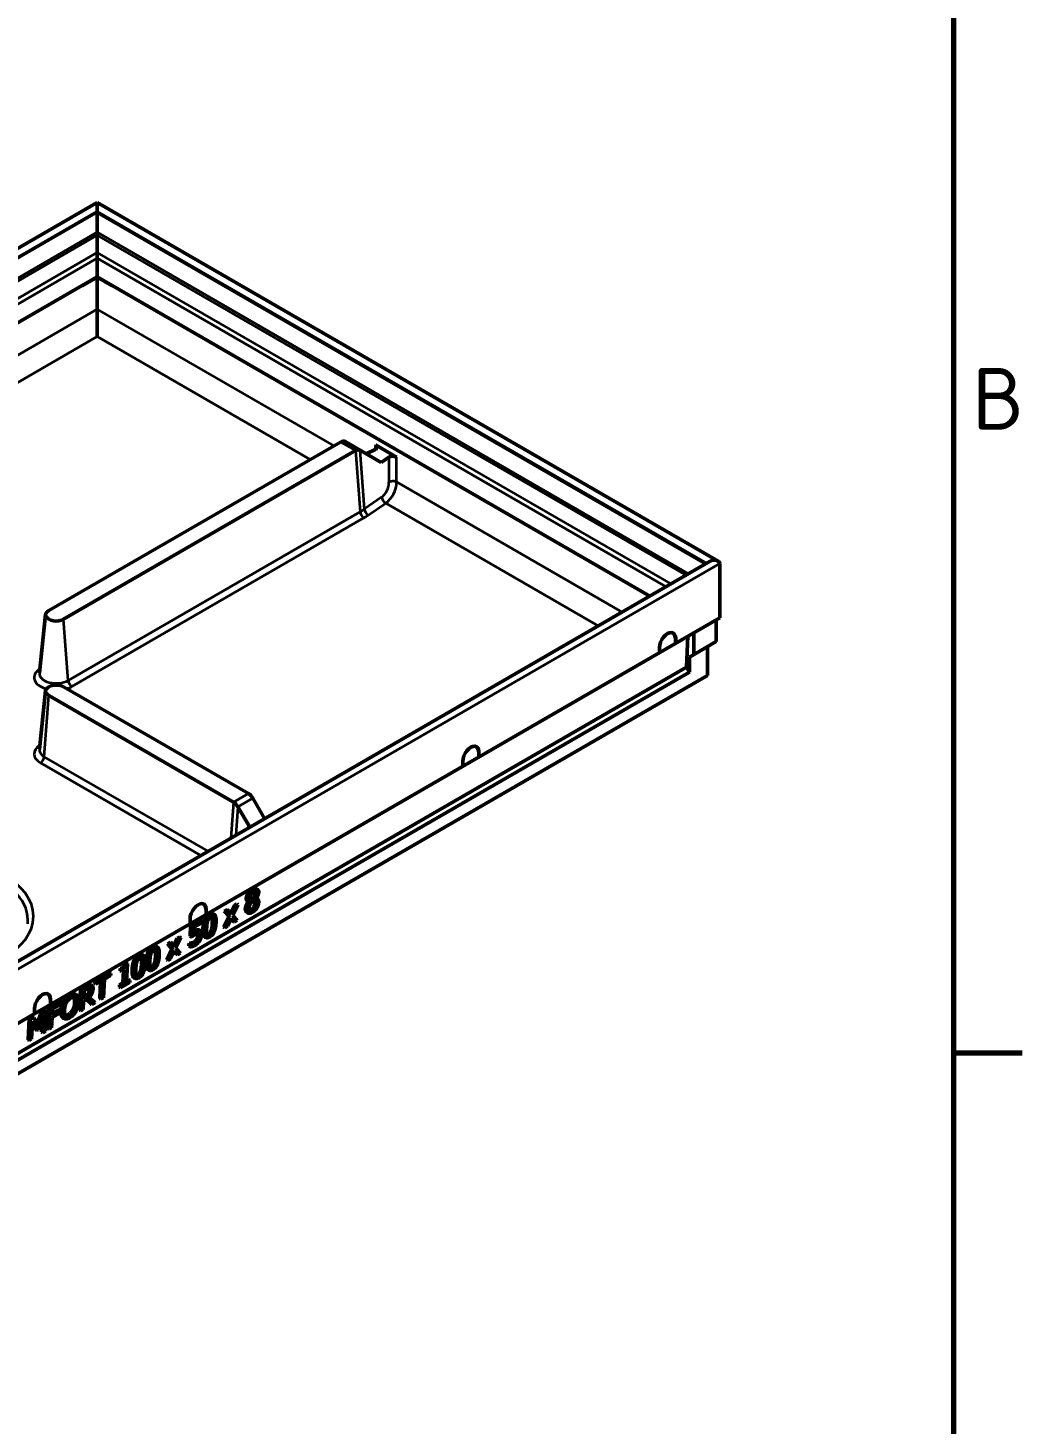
# Model space of a CAD drawing. Header units: millimetres. Extents: x 0 to 3492, y -130 to 1485.
# Drawn here: x 1787.2 to 2069.5, y 265.9 to 662.1 of the extents above; entities that cross this region are included whole.
import ezdxf

# ---------------------------------------------------------------- set-up
doc = ezdxf.new("R2010")
doc.units = ezdxf.units.MM
doc.header["$LTSCALE"] = 5
for name, color, linetype, lineweight in [('Rahmen (ISO)', 7, 'Continuous', 70), ('Sichtbar (ISO)', 7, 'Continuous', 50), ('Sichtbar schmal (ISO)', 7, 'Continuous', 35)]:
    doc.layers.add(name, color=color, linetype=linetype, lineweight=lineweight)
doc.styles.add('Notiztext (DIN)', font='isocpeur.ttf')

# ---------------------------------------------------------------- blocks, each defined once
blk = doc.blocks.new('Ränder Standardrahmen')
at = {"layer": 'Rahmen (ISO)'}
blk.add_line((410, 74.25), (413.9, 74.25), dxfattribs=at)
at = {"layer": 'Rahmen (ISO)', "flags": 128}
blk.add_lwpolyline([(10, 10), (10, 287), (410, 287), (410, 10), (10, 10)], dxfattribs=at)
at = {"layer": 'Rahmen (ISO)', "insert": (411.053, 109.625), "char_height": 3.5, "attachment_point": 7, "style": 'Notiztext (DIN)'}
blk.add_mtext('B', dxfattribs=at)

msp = doc.modelspace()

# ---------------------------------------------------------------- linework, layer by layer
at = {"layer": 'Sichtbar (ISO)'}
for p, q in [((1453.828, 408.699), (1806.916, 612.554)), ((1806.916, 591.455), (1806.916, 612.554)), ((1806.916, 612.554), (1983.227, 510.761)), ((1457.203, 408.05), (1806.916, 609.956)), ((1806.916, 609.956), (1979.852, 510.112)), ((1473.226, 398.799), (1806.916, 591.455)), ((1806.916, 591.363), (1802.668, 588.911)), ((1963.829, 500.861), (1806.916, 591.455)), ((1806.916, 574.526), (1806.916, 591.363)), ((1811.164, 588.911), (1806.916, 591.363)), ((1802.668, 588.911), (1802.662, 588.999)), ((1811.17, 588.999), (1811.164, 588.911)), ((1876.01, 544.594), (1793.127, 496.742)), ((1877.26, 544.718), (1887.526, 538.791)), ((1885.93, 543.747), (1891.867, 540.319)), ((1797.37, 494.292), (1880.253, 542.145)), ((1883.283, 541.241), (1885.833, 542.476)), ((1889.666, 540.264), (1887.526, 538.791)), ((1980.977, 510.761), (1630.139, 308.205)), ((1983.693, 510.112), (1983.693, 494.7)), ((1792.254, 495.624), (1790.475, 479.047)), ((1983.693, 494.7), (1630.139, 290.576)), ((1982.632, 487.964), (1982.632, 494.088)), ((1971.141, 488.888), (1971.141, 488.625)), ((1974.202, 480.725), (1974.608, 489.456)), ((1975.03, 483.576), (1982.632, 487.964)), ((1976.268, 490.414), (1976.268, 484.29)), ((1966.545, 485.971), (1966.545, 486.235)), ((1975.03, 479.289), (1975.03, 483.576)), ((1980.157, 486.535), (1980.157, 478.371)), ((1974.202, 480.725), (1635.266, 285.04)), ((1975.03, 479.289), (1974.202, 480.725)), ((1980.157, 478.371), (1630.139, 276.288)), ((1975.03, 479.289), (1635.266, 283.126)), ((1792.254, 473.987), (1790.475, 457.41)), ((1793.127, 472.655), (1845.605, 442.357)), ((1849.847, 444.807), (1797.37, 475.105)), ((1915.28, 456.637), (1915.28, 456.373)), ((1910.684, 453.72), (1910.684, 453.983)), ((1846.855, 441.038), (1850.194, 435.254)), ((1854.437, 437.703), (1851.097, 443.487)), ((1852.113, 417.801), (1852.466, 417.575)), ((1844.747, 410.963), (1845.744, 413.06)), ((1845.035, 410.602), (1846.097, 412.835)), ((1846.857, 413.274), (1845.384, 410.277)), ((1845.744, 413.06), (1846.504, 413.5)), ((1845.744, 413.06), (1846.097, 412.835)), ((1846.097, 412.835), (1846.857, 413.274)), ((1846.504, 413.5), (1846.857, 413.274)), ((1849.479, 414.368), (1849.832, 414.143)), ((1850.225, 414.019), (1850.27, 413.991)), ((1850.27, 413.991), (1850.271, 414.015)), ((1851.125, 415.101), (1851.478, 414.876)), ((1851.885, 414.914), (1851.884, 414.89)), ((1852.12, 414.999), (1852.473, 414.774)), ((1833.256, 409.017), (1833.256, 409.28)), ((1833.423, 407.393), (1836.332, 409.073)), ((1833.776, 407.168), (1836.685, 408.848)), ((1836.653, 408.148), (1834.427, 406.863)), ((1836.332, 409.073), (1836.685, 408.848)), ((1836.685, 408.848), (1836.653, 408.148)), ((1837.852, 411.934), (1837.852, 411.67)), ((1839.8, 410.734), (1840.153, 410.508)), ((1842.755, 406.986), (1844.238, 409.998)), ((1842.976, 411.462), (1843.797, 411.936)), ((1842.976, 411.462), (1843.329, 411.237)), ((1844.238, 409.998), (1842.976, 411.462)), ((1843.108, 406.761), (1844.591, 409.773)), ((1843.329, 411.237), (1844.15, 411.711)), ((1844.591, 409.773), (1843.329, 411.237)), ((1843.797, 411.936), (1844.15, 411.711)), ((1844.94, 409.453), (1843.869, 407.2)), ((1844.15, 411.711), (1845.035, 410.602)), ((1844.238, 409.998), (1844.591, 409.773)), ((1845.475, 408.557), (1844.874, 409.315)), ((1845.828, 408.332), (1844.94, 409.453)), ((1845.384, 410.277), (1846.649, 408.806)), ((1845.475, 408.557), (1845.828, 408.332)), ((1846.649, 408.806), (1845.828, 408.332)), ((1849.3, 411.182), (1849.653, 410.957)), ((1829.619, 403.751), (1830.38, 404.19)), ((1830.38, 404.19), (1830.733, 403.965)), ((1833.28, 404.324), (1833.423, 407.393)), ((1833.28, 404.324), (1833.633, 404.099)), ((1833.423, 407.393), (1833.776, 407.168)), ((1833.633, 404.099), (1833.776, 407.168)), ((1834.427, 406.863), (1834.353, 405.275)), ((1835.851, 406.081), (1836.204, 405.856)), ((1837.383, 404.223), (1837.736, 403.998)), ((1842.755, 406.986), (1843.108, 406.761)), ((1843.869, 407.2), (1843.108, 406.761)), ((1823.675, 401.424), (1824.028, 401.199)), ((1826.63, 397.677), (1828.113, 400.688)), ((1826.851, 402.153), (1827.672, 402.627)), ((1826.851, 402.153), (1827.204, 401.928)), ((1828.113, 400.688), (1826.851, 402.153)), ((1826.983, 397.451), (1828.466, 400.463)), ((1827.204, 401.928), (1828.025, 402.402)), ((1828.466, 400.463), (1827.204, 401.928)), ((1827.672, 402.627), (1828.025, 402.402)), ((1828.025, 402.402), (1828.91, 401.292)), ((1828.113, 400.688), (1828.466, 400.463)), ((1828.622, 401.654), (1829.619, 403.751)), ((1828.91, 401.292), (1829.972, 403.526)), ((1830.733, 403.965), (1829.259, 400.968)), ((1829.259, 400.968), (1830.524, 399.496)), ((1829.619, 403.751), (1829.972, 403.526)), ((1829.972, 403.526), (1830.733, 403.965)), ((1832.936, 401.524), (1832.975, 402.369)), ((1832.936, 401.524), (1833.289, 401.299)), ((1832.975, 402.369), (1833.027, 402.398)), ((1832.975, 402.369), (1833.328, 402.143)), ((1833.027, 402.398), (1833.38, 402.173)), ((1833.289, 401.299), (1833.328, 402.143)), ((1833.328, 402.143), (1833.38, 402.173)), ((1833.584, 402.41), (1833.937, 402.185)), ((1835.135, 403.489), (1835.488, 403.264)), ((1814.557, 396.52), (1815.107, 396.838)), ((1814.557, 396.52), (1814.91, 396.295)), ((1814.91, 396.295), (1815.46, 396.612)), ((1815.107, 396.838), (1815.46, 396.612)), ((1815.46, 396.612), (1815.21, 391.246)), ((1819.695, 399.126), (1820.049, 398.901)), ((1826.63, 397.677), (1826.983, 397.451)), ((1827.744, 397.891), (1826.983, 397.451)), ((1828.815, 400.143), (1827.744, 397.891)), ((1829.35, 399.247), (1828.749, 400.006)), ((1829.704, 399.022), (1828.815, 400.143)), ((1829.35, 399.247), (1829.704, 399.022)), ((1830.524, 399.496), (1829.704, 399.022)), ((1806.116, 391.627), (1810.379, 394.089)), ((1806.469, 391.402), (1810.732, 393.864)), ((1810.699, 393.159), (1808.92, 392.132)), ((1810.379, 394.089), (1810.732, 393.864)), ((1810.732, 393.864), (1810.699, 393.159)), ((1813.397, 394.512), (1813.422, 395.057)), ((1813.397, 394.512), (1813.75, 394.287)), ((1813.422, 395.057), (1813.776, 394.832)), ((1814.713, 394.842), (1813.75, 394.287)), ((1813.75, 394.287), (1813.776, 394.832)), ((1814.174, 391.077), (1814.339, 394.627)), ((1814.527, 390.851), (1814.713, 394.842)), ((1817.278, 392.616), (1817.631, 392.391)), ((1821.258, 394.913), (1821.611, 394.688)), ((1801.854, 383.372), (1802.132, 389.327)), ((1802.132, 389.327), (1803.498, 390.116)), ((1802.132, 389.327), (1802.485, 389.102)), ((1802.207, 383.147), (1802.485, 389.102)), ((1802.485, 389.102), (1803.851, 389.891)), ((1803.053, 386.585), (1803.158, 388.824)), ((1803.158, 388.824), (1803.858, 389.228)), ((1805.073, 390.494), (1805.426, 390.269)), ((1806.083, 390.923), (1806.116, 391.627)), ((1806.083, 390.923), (1806.436, 390.698)), ((1806.116, 391.627), (1806.469, 391.402)), ((1808.215, 391.725), (1806.436, 390.698)), ((1806.436, 390.698), (1806.469, 391.402)), ((1807.617, 386.7), (1807.841, 391.509)), ((1807.97, 386.474), (1808.215, 391.725)), ((1808.92, 392.132), (1808.675, 386.881)), ((1813.183, 389.913), (1813.211, 390.521)), ((1813.183, 389.913), (1813.536, 389.688)), ((1813.211, 390.521), (1814.174, 391.077)), ((1813.211, 390.521), (1813.564, 390.296)), ((1816.123, 391.181), (1813.536, 389.688)), ((1813.536, 389.688), (1813.564, 390.296)), ((1813.564, 390.296), (1814.527, 390.851)), ((1814.174, 391.077), (1814.527, 390.851)), ((1815.21, 391.246), (1816.151, 391.789)), ((1815.231, 391.687), (1815.798, 392.015)), ((1815.798, 392.015), (1816.151, 391.789)), ((1816.151, 391.789), (1816.123, 391.181)), ((1793.167, 384.151), (1796.338, 385.983)), ((1793.52, 383.926), (1796.691, 385.757)), ((1793.658, 386.418), (1793.658, 386.155)), ((1796.659, 385.053), (1794.192, 383.629)), ((1796.338, 385.983), (1796.691, 385.757)), ((1796.691, 385.757), (1796.659, 385.053)), ((1797.274, 385.86), (1797.627, 385.635)), ((1800.644, 387.865), (1800.997, 387.64)), ((1803.022, 385.923), (1802.912, 383.554)), ((1803.83, 386.39), (1803.022, 385.923)), ((1803.672, 386.942), (1803.053, 386.585)), ((1803.074, 387.025), (1803.319, 387.167)), ((1805.043, 385.213), (1803.769, 386.354)), ((1805.396, 384.988), (1803.83, 386.39)), ((1804.292, 388.029), (1804.645, 387.804)), ((1804.546, 387.019), (1806.311, 385.517)), ((1805.043, 385.213), (1805.396, 384.988)), ((1806.311, 385.517), (1805.396, 384.988)), ((1807.617, 386.7), (1807.97, 386.474)), ((1808.675, 386.881), (1807.97, 386.474)), ((1787.268, 374.951), (1787.545, 380.906)), ((1787.545, 380.906), (1788.508, 381.462)), ((1787.545, 380.906), (1787.899, 380.681)), ((1787.621, 374.726), (1787.899, 380.681)), ((1787.899, 380.681), (1788.861, 381.237)), ((1788.508, 381.462), (1788.861, 381.237)), ((1788.861, 381.237), (1790.03, 378.685)), ((1789.061, 383.501), (1789.061, 383.764)), ((1789.786, 379.218), (1791.112, 382.965)), ((1790.03, 378.685), (1791.466, 382.74)), ((1791.702, 382.074), (1790.156, 377.786)), ((1791.11, 377.169), (1791.285, 380.916)), ((1791.112, 382.965), (1792.092, 383.531)), ((1791.112, 382.965), (1791.466, 382.74)), ((1791.463, 376.944), (1791.702, 382.074)), ((1791.466, 382.74), (1792.445, 383.306)), ((1792.092, 383.531), (1792.445, 383.306)), ((1792.445, 383.306), (1792.168, 377.351)), ((1792.889, 378.196), (1793.167, 384.151)), ((1793.167, 384.151), (1793.52, 383.926)), ((1793.242, 377.971), (1793.52, 383.926)), ((1794.081, 381.245), (1793.947, 378.378)), ((1796.444, 382.609), (1794.081, 381.245)), ((1794.192, 383.629), (1794.114, 381.949)), ((1794.114, 381.949), (1796.477, 383.314)), ((1794.134, 382.39), (1796.124, 383.539)), ((1796.124, 383.539), (1796.477, 383.314)), ((1796.477, 383.314), (1796.444, 382.609)), ((1797.11, 381.231), (1797.463, 381.006)), ((1801.854, 383.372), (1802.207, 383.147)), ((1802.912, 383.554), (1802.207, 383.147)), ((1788.518, 380.235), (1788.278, 375.105)), ((1789.373, 377.763), (1788.494, 379.725)), ((1789.726, 377.538), (1788.518, 380.235)), ((1789.373, 377.763), (1789.726, 377.538)), ((1790.156, 377.786), (1789.726, 377.538)), ((1791.11, 377.169), (1791.463, 376.944)), ((1792.168, 377.351), (1791.463, 376.944)), ((1792.889, 378.196), (1793.242, 377.971)), ((1793.947, 378.378), (1793.242, 377.971)), ((1787.268, 374.951), (1787.621, 374.726)), ((1788.278, 375.105), (1787.621, 374.726))]:
    msp.add_line(p, q, dxfattribs=at)
for centre, major_axis, ratio, start_param, end_param in [((1876.01, 542.553), (1.25, 2.165), 0.5773503, 0, 0.7853982), ((1884.856, 543.137), (1.512, -0.001), 0.5726035, 5.4153306, 7.0651378), ((1880.253, 540.104), (1.25, 2.165), 0.5773503, 0, 0.7853982), ((1890.811, 539.699), (-1.5, 0.001), 0.5821358, 3.9318231, 5.5816304), ((1982.102, 510.112), (1.591, 0), 0.5773503, 0, 2.3561945), ((1982.102, 510.112), (-1.591, 0), 0.5773503, 3.1415927, 5.4977871), ((1795.249, 495.517), (-3, 0), 0.5773503, 5.4977871, 8.6393798), ((1968.843, 487.562), (1.619, 2.825), 0.5773419, 5.4939746, 8.6355673), ((1971.053, 488.574), (-0.004, -1.172), 0.0753352, 0.0437991, 1.6145954), ((1966.634, 486.022), (-0.004, -1.172), 0.0753352, 4.756188, 6.3269844), ((1795.249, 473.88), (-3, 0), 0.5773503, 3.9269908, 7.0685835), ((1912.982, 455.31), (1.619, 2.825), 0.5773419, 5.4939746, 8.6355673), ((1915.192, 456.322), (-0.004, -1.172), 0.0753352, 0.0437991, 1.6145954), ((1910.772, 453.771), (-0.004, -1.172), 0.0753352, 4.756188, 6.3269844), ((1849.847, 442.765), (-1.25, 2.165), 0.5773503, 4.712389, 5.4977871), ((1845.605, 440.316), (1.25, -2.165), 0.5773503, 1.5707963, 2.3561945), ((1835.554, 410.607), (1.619, 2.825), 0.5773419, 5.4939746, 8.6355673), ((1833.344, 409.068), (-0.004, -1.172), 0.0753352, 4.756188, 6.3269844), ((1837.763, 411.619), (-0.004, -1.172), 0.0753352, 0.0437991, 1.6145954), ((1791.359, 385.091), (1.619, 2.825), 0.5773419, 5.4939746, 8.6355673), ((1793.569, 386.104), (-0.004, -1.172), 0.0753352, 0.0437991, 1.6145954), ((1789.15, 383.552), (-0.004, -1.172), 0.0753352, 4.756188, 6.3269844)]:
    msp.add_ellipse(centre, major_axis=major_axis, ratio=ratio, start_param=start_param, end_param=end_param, dxfattribs=at)
for points in [[(1849.21, 415.113), (1849.241, 415.784), (1850.186, 417.203), (1850.882, 417.605)], [(1849.563, 414.888), (1849.594, 415.559), (1850.539, 416.978), (1851.235, 417.38)], [(1850.281, 415.392), (1850.3, 415.802), (1850.816, 416.565), (1851.203, 416.788)], [(1851.125, 415.101), (1851.447, 415.545), (1851.692, 416.236), (1851.709, 416.598)], [(1851.203, 416.788), (1851.629, 417.034), (1852.081, 416.774), (1852.062, 416.373)], [(1851.235, 417.38), (1851.957, 417.796), (1852.79, 417.451), (1852.759, 416.785)], [(1852.062, 416.373), (1852.045, 416.011), (1851.8, 415.32), (1851.478, 414.876)], [(1851.709, 416.598), (1851.719, 416.812), (1851.659, 416.949)], [(1852.759, 416.785), (1852.74, 416.384), (1852.287, 415.362), (1851.885, 414.914)], [(1849.3, 411.938), (1849.323, 412.42), (1849.82, 413.496), (1850.27, 413.991)], [(1850.271, 414.015), (1849.892, 414.045), (1849.542, 414.435), (1849.563, 414.888)], [(1850.981, 411.753), (1850.543, 411.5), (1849.995, 411.869), (1850.021, 412.41)], [(1850.021, 412.41), (1850.04, 412.82), (1850.384, 413.648), (1850.686, 414.034)], [(1850.747, 414.816), (1850.502, 414.834), (1850.267, 415.097), (1850.281, 415.392)], [(1850.331, 415.048), (1850.361, 415.043), (1850.394, 415.041)], [(1850.394, 415.041), (1850.499, 415.036), (1850.943, 415.062), (1851.125, 415.101)], [(1850.628, 411.978), (1851.075, 412.236), (1851.645, 413.152), (1851.669, 413.673)], [(1850.686, 414.034), (1850.934, 414.064), (1851.33, 414.119), (1851.446, 414.111)], [(1851.478, 414.876), (1851.296, 414.837), (1850.852, 414.81), (1850.747, 414.816)], [(1852.756, 413.947), (1852.721, 413.184), (1851.684, 411.581), (1850.945, 411.154)], [(1852.022, 413.448), (1851.998, 412.927), (1851.428, 412.011), (1850.981, 411.753)], [(1851.446, 414.111), (1851.801, 414.1), (1852.039, 413.815), (1852.022, 413.448)], [(1851.669, 413.673), (1851.682, 413.947), (1851.619, 414.096)], [(1851.884, 414.89), (1852.337, 414.917), (1852.782, 414.497), (1852.756, 413.947)], [(1852.007, 415.056), (1852.068, 415.032), (1852.12, 414.999)], [(1836.898, 406.498), (1836.973, 408.109), (1837.872, 410.08), (1838.74, 410.581)], [(1837.251, 406.272), (1837.326, 407.884), (1838.225, 409.854), (1839.093, 410.356)], [(1837.973, 406.689), (1838, 407.273), (1838.121, 408.244), (1838.243, 408.611)], [(1838.243, 408.611), (1838.369, 408.989), (1838.766, 409.523), (1839.063, 409.694)], [(1838.74, 410.581), (1839.422, 410.974), (1839.8, 410.734)], [(1840.642, 408.235), (1840.568, 406.633), (1839.668, 404.653), (1838.804, 404.154)], [(1839.063, 409.694), (1839.359, 409.866), (1839.718, 409.768), (1839.812, 409.526)], [(1839.093, 410.356), (1839.966, 410.859), (1840.715, 409.789), (1840.642, 408.235)], [(1839.459, 409.751), (1839.443, 409.792), (1839.425, 409.827)], [(1839.567, 408.043), (1839.596, 408.656), (1839.552, 409.509), (1839.459, 409.751)], [(1839.812, 409.526), (1839.905, 409.284), (1839.949, 408.431), (1839.92, 407.818)], [(1849.697, 410.931), (1849.484, 411.044), (1849.283, 411.566), (1849.3, 411.938)], [(1850.945, 411.154), (1850.549, 410.926), (1849.913, 410.817), (1849.697, 410.931)], [(1850.128, 411.834), (1850.343, 411.813), (1850.628, 411.978)], [(1834.688, 404.849), (1834.396, 404.68), (1833.811, 404.244), (1833.633, 404.099)], [(1834.353, 405.275), (1834.482, 405.369), (1834.732, 405.527), (1834.836, 405.587)], [(1834.375, 405.748), (1834.431, 405.782), (1834.482, 405.812)], [(1834.482, 405.812), (1834.891, 406.048), (1835.447, 406.223), (1835.694, 406.15)], [(1835.544, 405.075), (1835.4, 405.138), (1834.959, 405.005), (1834.688, 404.849)], [(1834.836, 405.587), (1835.244, 405.823), (1835.8, 405.998), (1836.047, 405.925)], [(1835.135, 403.489), (1835.277, 403.744), (1835.436, 404.297), (1835.451, 404.615)], [(1835.488, 403.264), (1835.63, 403.519), (1835.79, 404.071), (1835.804, 404.39)], [(1835.804, 404.39), (1835.819, 404.708), (1835.683, 405.024), (1835.544, 405.075)], [(1835.694, 406.15), (1835.78, 406.126), (1835.851, 406.081)], [(1836.526, 404.802), (1836.506, 404.372), (1836.227, 403.497), (1835.991, 403.098)], [(1836.047, 405.925), (1836.299, 405.854), (1836.551, 405.342), (1836.526, 404.802)], [(1838.804, 404.154), (1837.928, 403.648), (1837.178, 404.704), (1837.251, 406.272)], [(1838.07, 404.998), (1837.974, 405.262), (1837.944, 406.062), (1837.973, 406.689)], [(1838.835, 404.815), (1838.526, 404.637), (1838.159, 404.749), (1838.07, 404.998)], [(1838.11, 404.906), (1838.265, 404.915), (1838.482, 405.041)], [(1838.482, 405.041), (1838.774, 405.209), (1839.172, 405.744), (1839.294, 406.12)], [(1839.647, 405.894), (1839.525, 405.519), (1839.127, 404.984), (1838.835, 404.815)], [(1839.294, 406.12), (1839.41, 406.474), (1839.539, 407.43), (1839.567, 408.043)], [(1839.92, 407.818), (1839.892, 407.205), (1839.764, 406.248), (1839.647, 405.894)], [(1820.773, 397.188), (1820.849, 398.8), (1821.747, 400.77), (1822.616, 401.271)], [(1821.126, 396.963), (1821.202, 398.575), (1822.101, 400.545), (1822.969, 401.046)], [(1822.118, 399.301), (1822.244, 399.679), (1822.641, 400.214), (1822.938, 400.385)], [(1822.616, 401.271), (1823.297, 401.665), (1823.675, 401.424)], [(1822.938, 400.385), (1823.234, 400.556), (1823.594, 400.458), (1823.687, 400.216)], [(1822.969, 401.046), (1823.841, 401.55), (1824.59, 400.479), (1824.518, 398.925)], [(1823.334, 400.441), (1823.318, 400.482), (1823.3, 400.517)], [(1823.442, 398.734), (1823.471, 399.347), (1823.427, 400.199), (1823.334, 400.441)], [(1823.687, 400.216), (1823.78, 399.974), (1823.824, 399.121), (1823.796, 398.508)], [(1833.027, 402.398), (1833.105, 402.378), (1833.402, 402.38), (1833.584, 402.41)], [(1834.661, 401.762), (1834.283, 401.544), (1833.553, 401.306), (1833.289, 401.299)], [(1833.38, 402.173), (1833.459, 402.153), (1833.756, 402.155), (1833.937, 402.185)], [(1833.584, 402.41), (1833.79, 402.449), (1834.134, 402.559), (1834.353, 402.685)], [(1833.937, 402.185), (1834.144, 402.224), (1834.487, 402.333), (1834.707, 402.46)], [(1834.353, 402.685), (1834.568, 402.809), (1834.98, 403.216), (1835.135, 403.489)], [(1835.991, 403.098), (1835.755, 402.699), (1835.074, 402.001), (1834.661, 401.762)], [(1834.707, 402.46), (1834.921, 402.584), (1835.333, 402.991), (1835.488, 403.264)], [(1813.422, 395.057), (1813.968, 395.372), (1814.5, 396.017), (1814.557, 396.52)], [(1813.776, 394.832), (1814.321, 395.147), (1814.853, 395.792), (1814.91, 396.295)], [(1816.794, 394.89), (1816.869, 396.502), (1817.768, 398.472), (1818.636, 398.973)], [(1817.147, 394.665), (1817.222, 396.277), (1818.121, 398.247), (1818.989, 398.748)], [(1817.869, 395.082), (1817.896, 395.666), (1818.017, 396.637), (1818.138, 397.003)], [(1818.138, 397.003), (1818.265, 397.381), (1818.662, 397.916), (1818.958, 398.087)], [(1818.636, 398.973), (1819.318, 399.367), (1819.695, 399.126)], [(1820.538, 396.628), (1820.463, 395.026), (1819.564, 393.046), (1818.7, 392.547)], [(1818.958, 398.087), (1819.255, 398.258), (1819.614, 398.161), (1819.707, 397.919)], [(1818.989, 398.748), (1819.861, 399.252), (1820.61, 398.182), (1820.538, 396.628)], [(1819.189, 394.512), (1819.306, 394.866), (1819.434, 395.823), (1819.463, 396.436)], [(1819.354, 398.144), (1819.339, 398.184), (1819.321, 398.219)], [(1819.463, 396.436), (1819.491, 397.049), (1819.448, 397.902), (1819.354, 398.144)], [(1819.707, 397.919), (1819.801, 397.677), (1819.844, 396.824), (1819.816, 396.211)], [(1822.68, 394.845), (1821.803, 394.339), (1821.053, 395.394), (1821.126, 396.963)], [(1821.945, 395.689), (1821.849, 395.952), (1821.819, 396.752), (1821.848, 397.38)], [(1821.848, 397.38), (1821.876, 397.964), (1821.996, 398.935), (1822.118, 399.301)], [(1822.357, 395.731), (1822.65, 395.9), (1823.047, 396.434), (1823.169, 396.81)], [(1824.518, 398.925), (1824.443, 397.323), (1823.543, 395.343), (1822.68, 394.845)], [(1823.522, 396.585), (1823.4, 396.209), (1823.003, 395.675), (1822.71, 395.506)], [(1823.169, 396.81), (1823.286, 397.164), (1823.414, 398.121), (1823.442, 398.734)], [(1823.796, 398.508), (1823.767, 397.896), (1823.639, 396.939), (1823.522, 396.585)], [(1818.7, 392.547), (1817.823, 392.041), (1817.074, 393.097), (1817.147, 394.665)], [(1817.966, 393.391), (1817.869, 393.655), (1817.84, 394.455), (1817.869, 395.082)], [(1818.731, 393.208), (1818.421, 393.03), (1818.054, 393.142), (1817.966, 393.391)], [(1818.005, 393.298), (1818.161, 393.308), (1818.378, 393.433)], [(1818.378, 393.433), (1818.67, 393.602), (1819.067, 394.137), (1819.189, 394.512)], [(1819.542, 394.287), (1819.42, 393.911), (1819.023, 393.377), (1818.731, 393.208)], [(1819.816, 396.211), (1819.787, 395.598), (1819.659, 394.641), (1819.542, 394.287)], [(1822.71, 395.506), (1822.401, 395.327), (1822.034, 395.439), (1821.945, 395.689)], [(1821.985, 395.596), (1822.14, 395.606), (1822.357, 395.731)], [(1803.498, 390.116), (1803.954, 390.379), (1804.563, 390.623), (1804.833, 390.582)], [(1803.851, 389.891), (1804.307, 390.154), (1804.916, 390.398), (1805.186, 390.357)], [(1803.858, 389.228), (1804.15, 389.397), (1804.546, 389.536), (1804.691, 389.512)], [(1804.292, 388.029), (1804.454, 388.283), (1804.622, 388.83), (1804.636, 389.139)], [(1805.727, 389.401), (1805.697, 388.749), (1805.063, 387.524), (1804.546, 387.019)], [(1804.636, 389.139), (1804.647, 389.371), (1804.591, 389.518)], [(1804.989, 388.914), (1804.975, 388.605), (1804.807, 388.057), (1804.645, 387.804)], [(1804.691, 389.512), (1804.857, 389.481), (1805.001, 389.175), (1804.989, 388.914)], [(1804.833, 390.582), (1804.969, 390.561), (1805.073, 390.494)], [(1805.186, 390.357), (1805.456, 390.315), (1805.749, 389.869), (1805.727, 389.401)], [(1796.531, 383.196), (1796.565, 383.944), (1796.949, 385.274), (1797.274, 385.86)], [(1796.884, 382.971), (1796.918, 383.719), (1797.303, 385.049), (1797.627, 385.635)], [(1797.274, 385.86), (1797.602, 386.435), (1798.485, 387.344), (1799.017, 387.651)], [(1797.619, 383.395), (1797.646, 383.974), (1797.912, 385.02), (1798.136, 385.446)], [(1797.627, 385.635), (1797.955, 386.21), (1798.838, 387.119), (1799.37, 387.426)], [(1798.136, 385.446), (1798.371, 385.891), (1798.96, 386.523), (1799.343, 386.743)], [(1798.764, 382.133), (1799.499, 382.557), (1800.43, 384.306), (1800.484, 385.479)], [(1800.837, 385.254), (1800.783, 384.081), (1799.852, 382.332), (1799.117, 381.908)], [(1799.343, 386.743), (1799.712, 386.957), (1800.291, 386.99), (1800.487, 386.803)], [(1799.37, 387.426), (1799.912, 387.739), (1800.76, 387.815), (1801.043, 387.608)], [(1800.487, 386.803), (1800.68, 386.623), (1800.865, 385.842), (1800.837, 385.254)], [(1801.572, 385.678), (1801.539, 384.954), (1801.157, 383.593), (1800.829, 383.018)], [(1801.043, 387.608), (1801.326, 387.386), (1801.607, 386.421), (1801.572, 385.678)], [(1803.319, 387.167), (1803.624, 387.343), (1804.115, 387.744), (1804.292, 388.029)], [(1804.645, 387.804), (1804.468, 387.519), (1803.977, 387.118), (1803.672, 386.942)], [(1797.055, 381.269), (1796.769, 381.488), (1796.496, 382.463), (1796.531, 383.196)], [(1797.409, 381.043), (1797.122, 381.263), (1796.849, 382.237), (1796.884, 382.971)], [(1797.11, 381.231), (1797.082, 381.249), (1797.055, 381.269)], [(1799.081, 381.22), (1798.544, 380.91), (1797.704, 380.824), (1797.409, 381.043)], [(1799.117, 381.908), (1798.383, 381.484), (1797.564, 382.223), (1797.619, 383.395)], [(1797.903, 381.926), (1798.256, 381.84), (1798.764, 382.133)], [(1800.829, 383.018), (1800.484, 382.415), (1799.601, 381.52), (1799.081, 381.22)]]:
    msp.add_open_spline(points, degree=2, dxfattribs=at)
for points, knots in [([(1850.882, 417.605), (1851.604, 418.022), (1852.07, 417.828), (1852.113, 417.801)], [0, 0, 0, 1, 1.1191845, 1.1191845, 1.1191845]), ([(1849.3, 411.182), (1849.121, 411.296), (1848.93, 411.791), (1848.947, 412.163)], [0.1050321, 0.1050321, 0.1050321, 1, 2, 2, 2]), ([(1848.947, 412.163), (1848.97, 412.645), (1849.447, 413.678), (1849.845, 414.135)], [0, 0, 0, 1, 1.9183285, 1.9183285, 1.9183285]), ([(1849.479, 414.368), (1849.413, 414.41), (1849.189, 414.66), (1849.21, 415.113)], [0.7178649, 0.7178649, 0.7178649, 1, 2, 2, 2]), ([(1835.451, 404.615), (1835.466, 404.934), (1835.395, 405.099), (1835.392, 405.106)], [0, 0, 0, 1, 1.0451664, 1.0451664, 1.0451664]), ([(1837.383, 404.223), (1837.28, 404.289), (1836.825, 404.929), (1836.898, 406.498)], [0.7866919, 0.7866919, 0.7866919, 1, 2, 2, 2]), ([(1821.258, 394.913), (1821.155, 394.979), (1820.7, 395.62), (1820.773, 397.188)], [0.7866919, 0.7866919, 0.7866919, 1, 2, 2, 2]), ([(1817.278, 392.616), (1817.175, 392.681), (1816.721, 393.322), (1816.794, 394.89)], [0.7866919, 0.7866919, 0.7866919, 1, 2, 2, 2]), ([(1799.017, 387.651), (1799.559, 387.964), (1800.373, 388.037), (1800.644, 387.865)], [0, 0, 0, 1, 1.919615, 1.919615, 1.919615]), ([(1800.484, 385.479), (1800.512, 386.068), (1800.343, 386.78), (1800.198, 386.959)], [0, 0, 0, 1, 1.8258037, 1.8258037, 1.8258037])]:
    msp.add_open_spline(points, degree=2, knots=knots, dxfattribs=at)
at = {"layer": 'Sichtbar schmal (ISO)'}
for p, q in [((1457.21, 408.046), (1806.916, 609.949)), ((1979.566, 509.947), (1806.916, 609.626)), ((1806.916, 604.111), (1462.266, 405.127)), ((1462.973, 404.719), (1806.916, 603.294)), ((1974.789, 507.189), (1806.916, 604.111)), ((1974.082, 506.781), (1806.916, 603.294)), ((1467.215, 402.269), (1806.916, 598.396)), ((1969.84, 504.331), (1806.916, 598.396)), ((1468.63, 401.453), (1806.916, 596.763)), ((1968.425, 503.515), (1806.916, 596.763)), ((1806.916, 582.319), (1709.292, 525.956)), ((1874.134, 543.511), (1806.916, 582.319)), ((1716.042, 522.059), (1806.916, 574.526)), ((1806.916, 574.526), (1867.384, 539.614)), ((1876.01, 544.594), (1880.253, 542.145)), ((1885.93, 543.747), (1885.719, 542.421)), ((1880.253, 542.145), (1881.514, 524.776)), ((1881.503, 542.269), (1882.719, 525.524)), ((1889.666, 540.264), (1889.709, 533.193)), ((1891.91, 533.248), (1891.867, 540.319)), ((1955.917, 496.293), (1891.91, 533.248)), ((1887.657, 528.922), (1882.719, 525.524)), ((1883.863, 523.851), (1888.801, 527.249)), ((1888.801, 527.249), (1949.168, 492.396)), ((1881.514, 524.776), (1798.631, 476.923)), ((1799.687, 475.195), (1882.57, 523.048)), ((1983.693, 510.112), (1630.139, 305.988)), ((1798.631, 476.923), (1797.37, 494.292)), ((1970.945, 488.889), (1971.053, 487.403)), ((1971.141, 488.625), (1971.122, 488.898)), ((1971.122, 488.898), (1971.141, 488.888)), ((1966.634, 484.851), (1966.545, 486.069)), ((1791.866, 455.286), (1793.127, 472.655)), ((1915.084, 456.637), (1915.192, 455.151)), ((1915.28, 456.373), (1915.26, 456.646)), ((1915.26, 456.646), (1915.28, 456.637)), ((1790.81, 453.558), (1836.354, 427.263)), ((1838.379, 428.432), (1791.866, 455.286)), ((1910.772, 452.6), (1910.684, 453.817)), ((1849.847, 444.807), (1845.605, 442.357)), ((1845.605, 442.357), (1844.866, 432.178)), ((1846.855, 441.038), (1846.271, 432.989)), ((1851.097, 443.487), (1846.855, 441.038)), ((1850.882, 417.605), (1851.235, 417.38)), ((1851.709, 416.598), (1852.062, 416.373)), ((1848.947, 412.163), (1849.3, 411.938)), ((1849.21, 415.113), (1849.563, 414.888)), ((1850.394, 415.041), (1850.747, 414.816)), ((1851.669, 413.673), (1852.022, 413.448)), ((1833.344, 407.897), (1833.256, 409.114)), ((1837.656, 411.934), (1837.763, 410.448)), ((1837.852, 411.67), (1837.832, 411.943)), ((1837.832, 411.943), (1837.852, 411.934)), ((1838.74, 410.581), (1839.093, 410.356)), ((1839.459, 409.751), (1839.812, 409.526)), ((1850.628, 411.978), (1850.981, 411.753)), ((1834.482, 405.812), (1834.836, 405.587)), ((1835.451, 404.615), (1835.804, 404.39)), ((1835.694, 406.15), (1836.047, 405.925)), ((1836.898, 406.498), (1837.251, 406.272)), ((1838.482, 405.041), (1838.835, 404.815)), ((1839.294, 406.12), (1839.647, 405.894)), ((1839.567, 408.043), (1839.92, 407.818)), ((1822.616, 401.271), (1822.969, 401.046)), ((1823.334, 400.441), (1823.687, 400.216)), ((1834.353, 402.685), (1834.707, 402.46)), ((1818.636, 398.973), (1818.989, 398.748)), ((1819.354, 398.144), (1819.707, 397.919)), ((1819.463, 396.436), (1819.816, 396.211)), ((1820.773, 397.188), (1821.126, 396.963)), ((1823.169, 396.81), (1823.522, 396.585)), ((1823.442, 398.734), (1823.796, 398.508)), ((1816.794, 394.89), (1817.147, 394.665)), ((1818.378, 393.433), (1818.731, 393.208)), ((1819.189, 394.512), (1819.542, 394.287)), ((1822.357, 395.731), (1822.71, 395.506)), ((1803.498, 390.116), (1803.851, 389.891)), ((1804.636, 389.139), (1804.989, 388.914)), ((1804.833, 390.582), (1805.186, 390.357)), ((1793.461, 386.418), (1793.569, 384.933)), ((1793.658, 386.155), (1793.638, 386.427)), ((1793.638, 386.427), (1793.658, 386.418)), ((1799.017, 387.651), (1799.37, 387.426)), ((1800.282, 386.934), (1800.487, 386.803)), ((1800.484, 385.479), (1800.837, 385.254)), ((1803.319, 387.167), (1803.672, 386.942)), ((1789.15, 382.381), (1789.061, 383.599)), ((1796.531, 383.196), (1796.884, 382.971)), ((1797.055, 381.269), (1797.409, 381.043)), ((1798.764, 382.133), (1799.117, 381.908))]:
    msp.add_line(p, q, dxfattribs=at)
for centre, major_axis, ratio, start_param, end_param in [((1887.44, 531.905), (-1.289, -3.282), 0.5687088, 0.7000668, 2.1835967), ((1888.585, 531.457), (-2.039, -4.586), 0.5730675, 0.7249089, 2.2084388), ((1890.853, 532.745), (1.5, 0.009), 0.4680146, 0.7863392, 2.4361465), ((1888.801, 528.474), (0.85, -1.236), 0.6254727, 3.9663153, 5.4501756), ((1882.57, 524.273), (0.75, -1.299), 0.5773503, 4.0142573, 5.4977871), ((1883.863, 525.076), (0.85, -1.236), 0.6254727, 3.9663153, 5.4501756), ((1968.735, 487.613), (1.344, 2.821), 0.6254727, 5.4501756, 6.4487517), ((1968.823, 487.571), (1.398, 2.934), 0.6254727, 5.4501756, 6.235698), ((1971.033, 488.847), (-0.125, -0.009), 0.5248339, 3.8870043, 5.4578006), ((1795.249, 477.758), (-6.277, 0), 0.5773503, 5.5468144, 7.3929228), ((1795.249, 478.876), (-4.783, 0), 0.5773503, 6.221282, 8.6393798), ((1799.687, 476.42), (0.75, -1.299), 0.5773503, 4.0142573, 5.4977871), ((1795.249, 477.758), (6.277, 0), 0.5773503, 5.2152647, 5.4977871), ((1795.249, 456.121), (-6.277, 0), 0.5773503, 5.5468144, 7.0685835), ((1795.249, 457.239), (-4.783, 0), 0.5773503, 6.221282, 7.0685835), ((1912.874, 455.361), (1.344, 2.821), 0.6254727, 5.4501756, 6.4487517), ((1912.962, 455.319), (1.398, 2.934), 0.6254727, 5.4501756, 6.235698), ((1915.172, 456.595), (-0.125, -0.009), 0.5248339, 3.8870043, 5.4578006), ((1790.81, 454.783), (-0.75, -1.299), 0.5773503, 0.7853982, 2.268928), ((1759.186, 408.871), (-28.036, 0), 0.5773503, 3.0796893, 6.3450887), ((1835.446, 410.658), (1.344, 2.821), 0.6254727, 5.4501756, 6.4487517), ((1835.534, 410.616), (1.398, 2.934), 0.6254727, 5.4501756, 6.235698), ((1837.744, 411.892), (-0.125, -0.009), 0.5248339, 3.8870043, 5.4578006), ((1791.252, 385.143), (1.344, 2.821), 0.6254727, 5.4501756, 6.4487517), ((1791.34, 385.101), (1.398, 2.934), 0.6254727, 5.4501756, 6.235698), ((1793.549, 386.376), (-0.125, -0.009), 0.5248339, 3.8870043, 5.4578006)]:
    msp.add_ellipse(centre, major_axis=major_axis, ratio=ratio, start_param=start_param, end_param=end_param, dxfattribs=at)
msp.add_ellipse((1759.186, 409.989), major_axis=(-29.531, 0), ratio=0.5773503, dxfattribs=at)
for points, knots in [([(1882.719, 525.524), (1882.553, 525.41), (1882.369, 525.292), (1881.965, 525.041), (1881.741, 524.907), (1881.514, 524.776)], [0, 0, 0, 0, 0.17710475, 0.17710475, 0.37993808, 0.37993808, 0.37993808, 0.37993808]), ([(1882.57, 523.048), (1882.81, 523.186), (1883.045, 523.326), (1883.476, 523.594), (1883.674, 523.721), (1883.863, 523.851)], [-0.37993808, -0.37993808, -0.37993808, -0.37993808, -0.17710475, -0.17710475, 0, 0, 0, 0])]:
    msp.add_open_spline(points, degree=3, knots=knots, dxfattribs=at)

# ---------------------------------------------------------------- block references
at = {"xscale": 5, "yscale": 5, "zscale": 5}
msp.add_blockref('Ränder Standardrahmen', (0, 0), dxfattribs=at)

doc.saveas('drawing.dxf')
